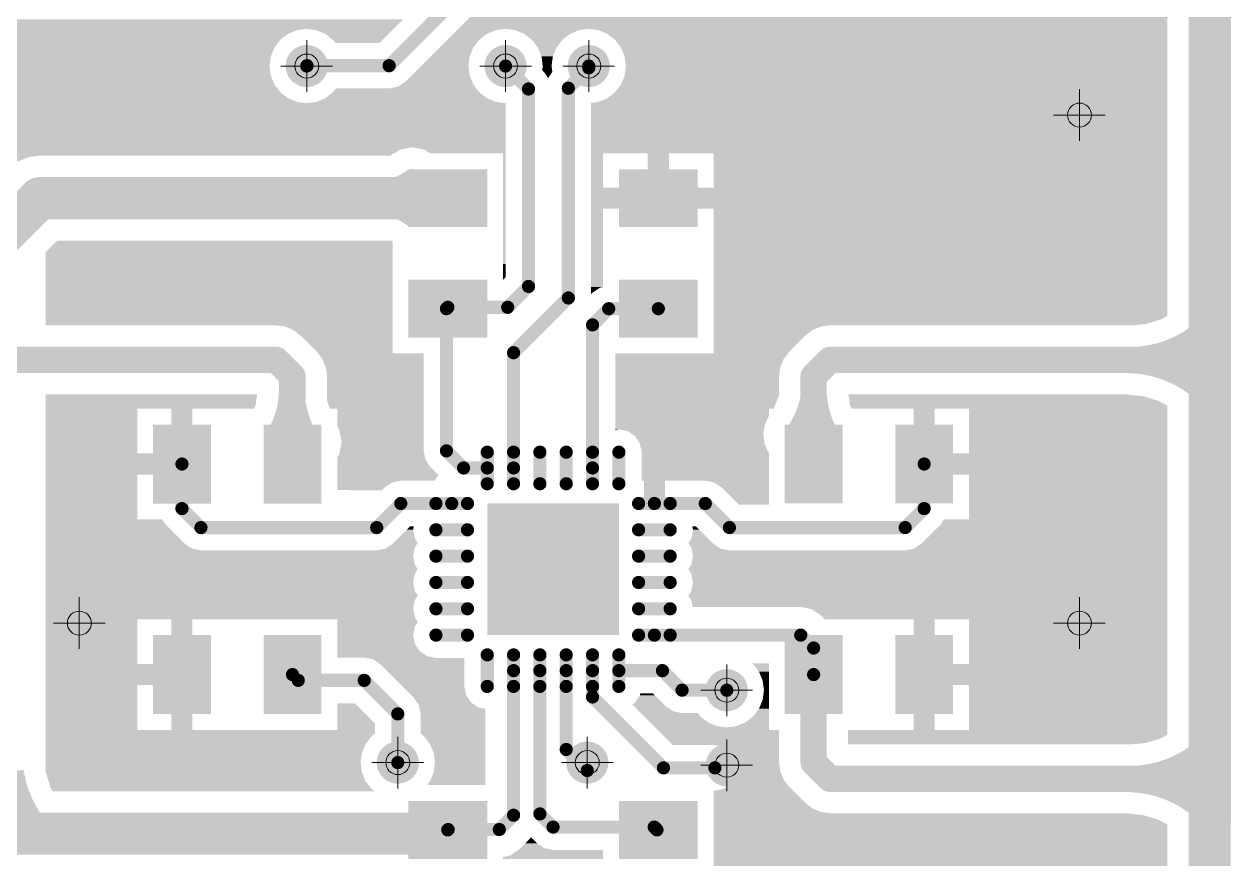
# Model space of a CAD drawing. Header units: inches. Extents: x -14 to 5184, y -66 to 1689.
# Drawn here: x 2067.41 to 2113.18, y 658.24 to 689.9 of the extents above; entities that cross this region are included whole.
import ezdxf

# ---------------------------------------------------------------- set-up
doc = ezdxf.new("R2010")
doc.units = ezdxf.units.IN
doc.header["$MEASUREMENT"] = 0
doc.layers.add('DRILL', color=7, linetype='Continuous', true_color=0xffffff)
doc.layers.add('Drill Gost', color=7, linetype='Continuous')
doc.layers.add('Poligon', color=7, linetype='Continuous')

# ---------------------------------------------------------------- blocks, each defined once
blk = doc.blocks.new('ROUND_4')
at = {"const_width": 0.015748}
blk.add_lwpolyline([(-0.007874, 0, 1), (0.007874, 0, 1)], format="xyb", close=True, dxfattribs=at)
blk = doc.blocks.new('RECTANGLE_11')
blk.add_solid([(0.02953, 0.02165), (0.02953, -0.02165), (-0.02953, 0.02165), (-0.02953, -0.02165)])
blk = doc.blocks.new('OBLONG_17')
at = {"const_width": 0.00984}
blk.add_lwpolyline([(0.01181, 0), (-0.01181, 0)], dxfattribs=at)
at = {"const_width": 0.00492}
for points in [[(-0.01427, 0, 1), (-0.00935, 0, 1)], [(0.00935, 0, 1), (0.01427, 0, 1)]]:
    blk.add_lwpolyline(points, format="xyb", close=True, dxfattribs=at)
blk = doc.blocks.new('OBLONG_18')
at = {"const_width": 0.00984}
blk.add_lwpolyline([(0, 0.01181), (0, -0.01181)], dxfattribs=at)
at = {"const_width": 0.00492}
for points in [[(-0.00246, 0.01181, 1), (0.00246, 0.01181, 1)], [(-0.00246, -0.01181, 1), (0.00246, -0.01181, 1)]]:
    blk.add_lwpolyline(points, format="xyb", close=True, dxfattribs=at)
blk = doc.blocks.new('SQUARE_19')
blk.add_solid([(0.04921, 0.04921), (0.04921, -0.04921), (-0.04921, 0.04921), (-0.04921, -0.04921)])
blk = doc.blocks.new('RECTANGLE_10')
blk.add_solid([(0.02165, 0.02953), (0.02165, -0.02953), (-0.02165, 0.02953), (-0.02165, -0.02953)])
blk = doc.blocks.new('ROUND_3')
at = {"const_width": 0.007874}
blk.add_lwpolyline([(-0.003937, 0, 1), (0.003937, 0, 1)], format="xyb", close=True, dxfattribs=at)
blk = doc.blocks.new('ROUND_2')
at = {"const_width": 0.00984}
blk.add_lwpolyline([(-0.00492, 0, 1), (0.00492, 0, 1)], format="xyb", close=True, dxfattribs=at)
blk = doc.blocks.new('ROUND_5')
at = {"const_width": 0.00492}
blk.add_lwpolyline([(-0.00246, 0, 1), (0.00246, 0, 1)], format="xyb", close=True, dxfattribs=at)
blk = doc.blocks.new('ROUND_32')
at = {"const_width": 0.007874}
blk.add_lwpolyline([(-0.003937, 0, 1), (0.003937, 0, 1)], format="xyb", close=True, dxfattribs=at)

msp = doc.modelspace()

# ---------------------------------------------------------------- linework, layer by layer
for points, const_width in [([(2112.381, 677.1685), (2112.381, 698.5317)], 1.5972), ([(2081.2528, 688.3248), (2083.7324, 690.8044)], 0.4991), ([(2078.1275, 688.3113), (2078.1411, 688.3248)], 0.4991), ([(2078.1411, 688.3248), (2081.2528, 688.3248)], 0.4991), ([(2085.67, 688.3113), (2086.5403, 687.441)], 0.4991), ([(2088.0503, 687.4698), (2088.824, 688.2436)], 0.4991), ([(2088.824, 688.2436), (2088.824, 688.3113)], 0.4991), ([(2086.5403, 679.9517), (2086.5403, 687.441)], 0.4991), ([(2088.0503, 679.5165), (2088.0503, 687.4698)], 0.4991), ([(2066.6092, 681.9126), (2067.9979, 683.3014)], 1.5972), ([(2067.9979, 683.3014), (2083.4272, 683.3014)], 1.5972), ([(2085.7505, 679.1619), (2086.5403, 679.9517)], 0.4991), ([(2085.9735, 677.4396), (2088.0503, 679.5165)], 0.4991), ([(2083.4272, 679.1086), (2083.4805, 679.1619)], 0.4991), ([(2083.4272, 673.7185), (2083.4272, 679.1086)], 0.4991), ([(2083.4805, 679.1619), (2085.7505, 679.1619)], 0.4991), ([(2088.9683, 678.495), (2089.5819, 679.1086)], 0.4991), ([(2089.5819, 679.1086), (2091.4639, 679.1086)], 0.4991), ([(2088.9683, 673.069), (2088.9683, 678.495)], 0.4991), ([(2112.381, 661.2831), (2112.381, 677.1685)], 1.5972), ([(2066.6092, 677.1682), (2076.969, 677.1682)], 0.9983), ([(2076.969, 677.1682), (2077.5879, 676.5493)], 0.9983), ([(2085.9735, 673.069), (2085.9735, 677.4396)], 0.4991), ([(2097.3539, 676.5496), (2097.9728, 677.1685)], 0.9983), ([(2097.9728, 677.1685), (2109.6723, 677.1685)], 0.9983), ([(2109.4721, 677.1575), (2109.6723, 677.1685)], 0.9983), ([(2109.6723, 677.1685), (2112.381, 677.1685)], 0.9983), ([(2077.5879, 673.2186), (2077.5879, 676.5493)], 0.9983), ([(2097.3539, 673.2189), (2097.3539, 676.5496)], 0.9983), ([(2083.4272, 673.7185), (2084.0767, 673.069)], 0.4991), ([(2073.3952, 671.5279), (2073.3952, 673.2186)], 0.4991), ([(2084.0767, 673.069), (2084.9752, 673.069)], 0.4991), ([(2101.5466, 671.5282), (2101.5466, 673.2189)], 0.4991), ([(2080.7824, 670.8074), (2081.696, 671.721)], 0.4991), ([(2081.696, 671.721), (2083.6275, 671.721)], 0.4991), ([(2091.3143, 671.7213), (2093.2458, 671.7213)], 0.4991), ([(2093.2458, 671.7213), (2094.1594, 670.8077)], 0.4991), ([(2073.3952, 671.5279), (2074.1156, 670.8074)], 0.4991), ([(2100.8262, 670.8077), (2101.5466, 671.5282)], 0.4991), ([(2074.1156, 670.8074), (2080.7824, 670.8074)], 0.4991), ([(2094.1594, 670.8077), (2100.8262, 670.8077)], 0.4991), ([(2091.3143, 666.7299), (2096.8645, 666.7299)], 0.4991), ([(2096.8645, 666.7299), (2097.3539, 666.2406)], 0.4991), ([(2097.3539, 665.2327), (2097.3539, 666.2406)], 0.4991), ([(2085.9735, 659.8995), (2085.9735, 665.3823)], 0.4991), ([(2086.9718, 659.9483), (2086.9718, 665.3823)], 0.4991), ([(2087.97, 662.3939), (2087.97, 665.3823)], 0.4991), ([(2088.9683, 664.3845), (2088.9683, 665.3823)], 0.4991), ([(2089.9666, 665.3823), (2091.6203, 665.3823)], 0.4991), ([(2091.6203, 665.3823), (2092.3625, 664.6401)], 0.4991), ([(2097.3539, 661.902), (2097.3539, 665.2327)], 0.9983), ([(2077.5879, 665.2324), (2077.8063, 665.014)], 0.4991), ([(2077.8063, 665.014), (2080.3087, 665.014)], 0.4991), ([(2080.3087, 665.014), (2081.581, 663.7416)], 0.4991), ([(2088.9683, 664.3845), (2091.6576, 661.6951)], 0.4991), ([(2092.3625, 664.6401), (2094.0595, 664.6401)], 0.4991), ([(2081.581, 661.8948), (2081.581, 663.7416)], 0.4991), ([(2087.97, 662.3939), (2088.7687, 661.5953)], 0.4991), ([(2097.3539, 661.902), (2097.9728, 661.2831)], 0.9983), ([(2091.6576, 661.6951), (2093.6103, 661.6951)], 0.4991), ([(2112.3759, 654.1255), (2112.381, 661.2831)], 1.5972), ([(2097.9728, 661.2831), (2109.6723, 661.2831)], 0.9983), ([(2109.4721, 661.2721), (2109.6723, 661.2831)], 0.9983), ([(2109.6723, 661.2831), (2112.381, 661.2831)], 0.9983), ([(2085.4313, 659.3574), (2085.9735, 659.8995)], 0.4991), ([(2086.9718, 659.9483), (2087.4709, 659.4492)], 0.4991), ([(2066.6092, 659.1995), (2083.4776, 659.1995)], 1.5972), ([(2083.4776, 659.3427), (2083.4923, 659.3574)], 0.4991), ([(2083.4923, 659.3574), (2085.4313, 659.3574)], 0.4991), ([(2087.4709, 659.4492), (2091.3066, 659.4492)], 0.4991), ([(2091.3066, 659.4492), (2091.4131, 659.3427)], 0.4991)]:
    msp.add_lwpolyline(points, dxfattribs=dict(const_width=const_width))
for points, const_width in [([(2079.6546, 683.4205, 0.1935995), (2082.1325, 684.0098)], 0.7986), ([(2082.1288, 682.6258, 0.1891554), (2079.6546, 683.2191)], 0.7986), ([(2109.6723, 677.1685, 0.1402358), (2111.9537, 678.0174)], 0.9983), ([(2111.8597, 676.2975, 0.151806), (2109.3781, 677.1575)], 0.9983), ([(2077.6441, 676.5522, 0.1554396), (2078.2322, 674.0583)], 0.7986), ([(2076.8882, 674.1206, 0.183887), (2077.4415, 676.5362)], 0.7986), ([(2096.7591, 674.3315, 0.1072555), (2097.3488, 675.686)], 0.9983), ([(2097.3685, 675.7028, 0.1222848), (2097.9064, 674.1487)], 0.9983), ([(2109.6723, 661.2831, 0.1402358), (2111.9537, 662.1321)], 0.9983), ([(2066.9947, 661.5648, 0.1229046), (2067.8101, 659.5829)], 0.7986), ([(2111.8597, 660.4121, 0.151806), (2109.3781, 661.2721)], 0.9983)]:
    msp.add_lwpolyline(points, format="xyb", dxfattribs=dict(const_width=const_width))
at = {"layer": 'Drill Gost', "lineweight": 9, "transparency": 33554457}
for p, q in [((2078.1281, 688.3118), (2078.1281, 689.2911)), ((2085.6708, 688.3118), (2085.6708, 689.2911)), ((2088.8248, 688.3118), (2088.8248, 689.2911)), ((2078.1281, 688.3118), (2077.1489, 688.3118)), ((2078.1281, 688.3118), (2078.1281, 687.3326)), ((2078.1281, 688.3118), (2079.1074, 688.3118)), ((2085.6708, 688.3118), (2084.6916, 688.3118)), ((2085.6708, 688.3118), (2085.6708, 687.3326)), ((2085.6708, 688.3118), (2086.6501, 688.3118)), ((2088.8248, 688.3118), (2087.8456, 688.3118)), ((2088.8248, 688.3118), (2088.8248, 687.3326)), ((2088.8248, 688.3118), (2089.8041, 688.3118)), ((2107.4376, 686.4531), (2107.4376, 687.4323)), ((2107.4376, 686.4531), (2106.4583, 686.4531)), ((2107.4376, 686.4531), (2107.4376, 685.4738)), ((2107.4376, 686.4531), (2108.4168, 686.4531)), ((2069.5025, 667.186), (2069.5025, 668.1653)), ((2107.4376, 667.186), (2107.4376, 668.1653)), ((2069.5025, 667.186), (2068.5232, 667.186)), ((2069.5025, 667.186), (2069.5025, 666.2068)), ((2069.5025, 667.186), (2070.4817, 667.186)), ((2107.4376, 667.186), (2106.4583, 667.186)), ((2107.4376, 667.186), (2107.4376, 666.2068)), ((2107.4376, 667.186), (2108.4168, 667.186)), ((2094.0604, 664.6403), (2094.0604, 665.6196)), ((2094.0604, 664.6403), (2093.0812, 664.6403)), ((2094.0604, 664.6403), (2094.0604, 663.6611)), ((2094.0604, 664.6403), (2095.0397, 664.6403)), ((2081.5817, 661.8951), (2081.5817, 662.8744)), ((2088.7695, 661.8951), (2088.7695, 662.8744)), ((2094.0604, 661.7952), (2094.0604, 662.7744)), ((2081.5817, 661.8951), (2080.6025, 661.8951)), ((2081.5817, 661.8951), (2081.5817, 660.9159)), ((2081.5817, 661.8951), (2082.561, 661.8951)), ((2088.7695, 661.8951), (2087.7903, 661.8951)), ((2088.7695, 661.8951), (2088.7695, 660.9159)), ((2088.7695, 661.8951), (2089.7488, 661.8951)), ((2094.0604, 661.7952), (2093.0812, 661.7952)), ((2094.0604, 661.7952), (2094.0604, 660.816)), ((2094.0604, 661.7952), (2095.0397, 661.7952))]:
    msp.add_line(p, q, dxfattribs=at)
for centre in [(2078.1281, 688.3118), (2085.6708, 688.3118), (2088.8248, 688.3118), (2107.4376, 686.4531), (2069.5025, 667.186), (2107.4376, 667.186), (2094.0604, 664.6403), (2081.5817, 661.8951), (2088.7695, 661.8951), (2094.0604, 661.7952)]:
    msp.add_circle(centre, 0.4542, dxfattribs=at)
at = {"layer": 'Poligon', "color": 252}
for points in [[(2064.2993, 689.7209), (2064.658, 690.0796), (2081.4254, 689.7209), (2081.784, 690.0796)], [(2083.8724, 689.7209), (2084.3441, 690.1927), (2110.77, 689.7209), (2110.77, 690.1927)], [(2064.1777, 689.5993), (2064.2513, 689.6729), (2077.585, 689.5993), (2077.7627, 689.6729)], [(2064.1777, 689.5321), (2064.1777, 689.5993), (2077.4227, 689.5321), (2077.585, 689.5993)], [(2064.1777, 689.3081), (2064.1777, 689.5321), (2077.1308, 689.3081), (2077.4227, 689.5321)], [(2064.1777, 689.0161), (2064.1777, 689.3081), (2076.9067, 689.0161), (2077.1308, 689.3081)], [(2064.2513, 689.6729), (2064.2993, 689.7209), (2077.7627, 689.6729), (2078.1275, 689.7209)], [(2078.4924, 689.6729), (2078.1275, 689.7209), (2081.3773, 689.6729), (2081.4254, 689.7209)], [(2078.8324, 689.5321), (2078.4924, 689.6729), (2081.2365, 689.5321), (2081.3773, 689.6729)], [(2079.1243, 689.3081), (2078.8324, 689.5321), (2081.0125, 689.3081), (2081.2365, 689.5321)], [(2079.2149, 689.19), (2079.1243, 689.3081), (2080.8944, 689.19), (2081.0125, 689.3081)], [(2083.1676, 689.0161), (2083.4595, 689.3081), (2084.4492, 689.0161), (2084.6732, 689.3081)], [(2083.4595, 689.3081), (2083.6835, 689.5321), (2084.6732, 689.3081), (2084.9652, 689.5321)], [(2083.6835, 689.5321), (2083.8244, 689.6729), (2084.9652, 689.5321), (2085.3052, 689.6729)], [(2083.8244, 689.6729), (2083.8724, 689.7209), (2085.3052, 689.6729), (2085.67, 689.7209)], [(2086.0349, 689.6729), (2085.67, 689.7209), (2088.4592, 689.6729), (2088.824, 689.7209)], [(2086.3748, 689.5321), (2086.0349, 689.6729), (2088.1192, 689.5321), (2088.4592, 689.6729)], [(2086.6668, 689.3081), (2086.3748, 689.5321), (2087.8273, 689.3081), (2088.1192, 689.5321)], [(2086.8908, 689.0161), (2086.6668, 689.3081), (2087.6032, 689.0161), (2087.8273, 689.3081)], [(2089.1889, 689.6729), (2088.824, 689.7209), (2110.77, 689.6729), (2110.77, 689.7209)], [(2089.5289, 689.5321), (2089.1889, 689.6729), (2110.77, 689.5321), (2110.77, 689.6729)], [(2089.8208, 689.3081), (2089.5289, 689.5321), (2110.77, 689.3081), (2110.77, 689.5321)], [(2090.0448, 689.0161), (2089.8208, 689.3081), (2110.77, 689.0161), (2110.77, 689.3081)], [(2064.1777, 688.6761), (2064.1777, 689.0161), (2076.7659, 688.6761), (2076.9067, 689.0161)], [(2082.8276, 688.6761), (2083.1676, 689.0161), (2084.3084, 688.6761), (2084.4492, 689.0161)], [(2087.0316, 688.6761), (2086.8908, 689.0161), (2087.4624, 688.6761), (2087.6032, 689.0161)], [(2090.1856, 688.6761), (2090.0448, 689.0161), (2110.77, 688.6761), (2110.77, 689.0161)], [(2064.1777, 688.3113), (2064.1777, 688.6761), (2076.7179, 688.3113), (2076.7659, 688.6761)], [(2082.4628, 688.3113), (2082.8276, 688.6761), (2084.2604, 688.3113), (2084.3084, 688.6761)], [(2087.0797, 688.3113), (2087.0316, 688.6761), (2087.4144, 688.3113), (2087.4624, 688.6761)], [(2090.2337, 688.3113), (2090.1856, 688.6761), (2110.77, 688.3113), (2110.77, 688.6761)], [(2064.1777, 687.9464), (2064.1777, 688.3113), (2076.7659, 687.9464), (2076.7179, 688.3113)], [(2064.1777, 687.6065), (2064.1777, 687.9464), (2076.9067, 687.6065), (2076.7659, 687.9464)], [(2081.8645, 687.7131), (2082.0979, 687.9464), (2084.4051, 687.7131), (2084.3084, 687.9464)], [(2082.0979, 687.9464), (2082.4628, 688.3113), (2084.3084, 687.9464), (2084.2604, 688.3113)], [(2087.058, 688.1468), (2087.0797, 688.3113), (2087.436, 688.1468), (2087.4144, 688.3113)], [(2087.1179, 688.087), (2087.058, 688.1468), (2087.4439, 688.087), (2087.436, 688.1468)], [(2087.1232, 688.0816), (2087.1179, 688.087), (2087.4386, 688.0816), (2087.4439, 688.087)], [(2087.152, 688.0528), (2087.1232, 688.0816), (2087.4193, 688.0528), (2087.4386, 688.0816)], [(2087.2857, 687.8528), (2087.152, 688.0528), (2087.2857, 687.8528), (2087.4193, 688.0528)], [(2090.0448, 687.6065), (2090.1856, 687.9464), (2110.77, 687.6065), (2110.77, 687.9464)], [(2090.1856, 687.9464), (2090.2337, 688.3113), (2110.77, 687.9464), (2110.77, 688.3113)], [(2064.1777, 687.3145), (2064.1777, 687.6065), (2077.1308, 687.3145), (2076.9067, 687.6065)], [(2081.2528, 687.4597), (2081.5839, 687.5255), (2084.5619, 687.4597), (2084.5113, 687.5255)], [(2081.5839, 687.5255), (2081.705, 687.6065), (2084.5113, 687.5255), (2084.4492, 687.6065)], [(2081.705, 687.6065), (2081.8645, 687.7131), (2084.4492, 687.6065), (2084.4051, 687.7131)], [(2089.8208, 687.3145), (2090.0448, 687.6065), (2110.77, 687.3145), (2110.77, 687.6065)], [(2064.1777, 687.0905), (2064.1777, 687.3145), (2077.4227, 687.0905), (2077.1308, 687.3145)], [(2064.1777, 686.9497), (2064.1777, 687.0905), (2077.7627, 686.9497), (2077.4227, 687.0905)], [(2078.4924, 686.9497), (2078.8324, 687.0905), (2085.3052, 686.9497), (2084.9652, 687.0905)], [(2078.8324, 687.0905), (2079.1243, 687.3145), (2084.9652, 687.0905), (2084.6732, 687.3145)], [(2079.1243, 687.3145), (2079.2357, 687.4597), (2084.6732, 687.3145), (2084.5619, 687.4597)], [(2089.1889, 686.9497), (2089.5289, 687.0905), (2110.77, 686.9497), (2110.77, 687.0905)], [(2089.5289, 687.0905), (2089.8208, 687.3145), (2110.77, 687.0905), (2110.77, 687.3145)], [(2064.1777, 686.9016), (2064.1777, 686.9497), (2078.1275, 686.9016), (2077.7627, 686.9497)], [(2064.1777, 685.2312), (2064.1777, 686.9016), (2085.6751, 685.2312), (2085.6751, 686.9016)], [(2078.1275, 686.9016), (2078.4924, 686.9497), (2085.67, 686.9016), (2085.3052, 686.9497)], [(2085.67, 686.9016), (2085.6751, 686.9023), (2085.6751, 686.9016), (2085.6751, 686.9023)], [(2088.9155, 686.9137), (2089.1889, 686.9497), (2110.77, 686.9137), (2110.77, 686.9497)], [(2088.9155, 684.9985), (2088.9155, 686.9137), (2110.77, 684.9985), (2110.77, 686.9137)], [(2064.1777, 685.1382), (2064.1777, 685.2312), (2081.6651, 685.1382), (2082.1325, 685.2312)], [(2082.5999, 685.1382), (2082.1325, 685.2312), (2085.6751, 685.1382), (2085.6751, 685.2312)], [(2064.1777, 685.0069), (2064.1777, 685.1382), (2081.4686, 685.0069), (2081.6651, 685.1382)], [(2064.1777, 684.9985), (2064.1777, 685.0069), (2081.4156, 684.9985), (2081.4267, 685.0069)], [(2064.1777, 684.9722), (2064.1777, 684.9985), (2081.3814, 684.9722), (2081.3814, 684.9985)], [(2064.1777, 684.9124), (2064.1777, 684.9722), (2081.3035, 684.9124), (2081.3814, 684.9722)], [(2064.1777, 684.8575), (2064.1777, 684.9124), (2067.581, 684.8575), (2067.9979, 684.9124)], [(2064.1777, 684.6966), (2064.1777, 684.8575), (2067.1924, 684.6966), (2067.581, 684.8575)], [(2081.4327, 684.9985), (2081.4267, 685.0069), (2081.4559, 684.9985), (2081.4686, 685.0069)], [(2082.8091, 684.9985), (2082.5999, 685.1382), (2085.6751, 684.9985), (2085.6751, 685.1382)], [(2085.5742, 681.6043), (2085.5742, 684.9985), (2085.6751, 681.6043), (2085.6751, 684.9985)], [(2088.9155, 683.7007), (2088.9155, 684.9985), (2089.3675, 683.7007), (2089.3675, 684.9985)], [(2091.0645, 683.7007), (2091.0645, 684.9985), (2091.8632, 683.7007), (2091.8632, 684.9985)], [(2093.5602, 683.7007), (2093.5602, 684.9985), (2110.77, 683.7007), (2110.77, 684.9985)], [(2088.9155, 682.9021), (2088.9155, 683.7007), (2110.77, 682.9021), (2110.77, 683.7007)], [(2088.9155, 681.6043), (2088.9155, 682.9021), (2089.3675, 681.6043), (2089.3675, 682.9021)], [(2093.5602, 682.2033), (2093.5602, 682.9021), (2110.77, 682.2033), (2110.77, 682.9021)], [(2093.5604, 680.2067), (2093.5604, 682.2033), (2110.77, 680.2067), (2110.77, 682.2033)], [(2068.2202, 681.2453), (2068.6369, 681.662), (2081.3812, 681.2453), (2081.3812, 681.662)], [(2068.6369, 681.662), (2068.6652, 681.6904), (2081.3812, 681.662), (2081.3443, 681.6904)], [(2085.574, 680.8057), (2085.574, 681.6043), (2085.6751, 680.8057), (2085.6751, 681.6043)], [(2088.9155, 680.8057), (2088.9155, 681.6043), (2089.3676, 680.8057), (2089.3676, 681.6043)], [(2068.2202, 680.2067), (2068.2202, 681.2453), (2081.3812, 680.2067), (2081.3812, 681.2453)], [(2085.5742, 680.3101), (2085.5742, 680.8057), (2085.6751, 680.3101), (2085.6751, 680.8057)], [(2088.9155, 679.9311), (2088.9155, 680.8057), (2089.3675, 679.9311), (2089.3675, 680.8057)], [(2068.2202, 678.4771), (2068.2202, 680.2067), (2081.3814, 678.4771), (2081.3814, 680.2067)], [(2085.5742, 680.2091), (2085.5742, 680.3101), (2085.5742, 680.2091), (2085.6751, 680.3101)], [(2093.5602, 678.833), (2093.5602, 680.2067), (2110.77, 678.833), (2110.77, 680.2067)], [(2088.9155, 679.9079), (2088.9155, 679.9311), (2089.2508, 679.9079), (2089.3675, 679.9311)], [(2088.9155, 679.7204), (2088.9155, 679.9079), (2088.9702, 679.7204), (2089.2508, 679.9079)], [(2088.9155, 679.6657), (2088.9155, 679.7204), (2088.9155, 679.6657), (2088.9702, 679.7204)], [(2093.5602, 678.7005), (2093.5602, 678.833), (2110.5221, 678.7005), (2110.77, 678.833)], [(2077.3078, 678.4325), (2076.969, 678.4771), (2081.3814, 678.4325), (2081.3814, 678.4771)], [(2077.6235, 678.3018), (2077.3078, 678.4325), (2081.3814, 678.3018), (2081.3814, 678.4325)], [(2093.5602, 678.5232), (2093.5602, 678.7005), (2109.9374, 678.5232), (2110.5221, 678.7005)], [(2093.5602, 678.4774), (2093.5602, 678.5232), (2109.4731, 678.4774), (2109.9374, 678.5232)], [(2093.5602, 678.4328), (2093.5602, 678.4774), (2097.634, 678.4328), (2097.9728, 678.4774)], [(2093.5602, 678.3021), (2093.5602, 678.4328), (2097.3183, 678.3021), (2097.634, 678.4328)], [(2077.8946, 678.0937), (2077.6235, 678.3018), (2081.3814, 678.0937), (2081.3814, 678.3018)], [(2078.5135, 677.4748), (2077.8946, 678.0937), (2081.3814, 677.4748), (2081.3814, 678.0937)], [(2093.5602, 678.0941), (2093.5602, 678.3021), (2097.0472, 678.0941), (2097.3183, 678.3021)], [(2093.5602, 677.4752), (2093.5602, 678.0941), (2096.4283, 677.4752), (2097.0472, 678.0941)], [(2078.5621, 677.4115), (2078.5135, 677.4748), (2081.3814, 677.4115), (2081.3814, 677.4748)], [(2078.7215, 677.2037), (2078.5621, 677.4115), (2082.5621, 677.2037), (2082.5621, 677.4115)], [(2089.8335, 677.2041), (2089.8335, 677.4115), (2096.2203, 677.2041), (2096.3795, 677.4115)], [(2093.5602, 677.4115), (2093.5602, 677.4752), (2096.3795, 677.4115), (2096.4283, 677.4752)], [(2078.8523, 676.888), (2078.7215, 677.2037), (2082.5621, 676.888), (2082.5621, 677.2037)], [(2089.8335, 676.8884), (2089.8335, 677.2041), (2096.0895, 676.8884), (2096.2203, 677.2041)], [(2078.8969, 676.5493), (2078.8523, 676.888), (2082.5621, 676.5493), (2082.5621, 676.888)], [(2078.8969, 675.6546), (2078.8969, 676.5493), (2082.5621, 675.6546), (2082.5621, 676.5493)], [(2089.8335, 676.5496), (2089.8335, 676.8884), (2096.0449, 676.5496), (2096.0895, 676.8884)], [(2089.8335, 675.861), (2089.8335, 676.5496), (2096.0449, 675.861), (2096.0449, 676.5496)], [(2068.2202, 675.4652), (2068.2202, 675.8592), (2076.1934, 675.4652), (2076.2453, 675.8592)], [(2078.8983, 675.6406), (2078.8969, 675.6546), (2082.5621, 675.6406), (2082.5621, 675.6546)], [(2078.9971, 675.315), (2078.8983, 675.6406), (2082.5621, 675.315), (2082.5621, 675.6406)], [(2089.8335, 675.8036), (2089.8335, 675.861), (2096.0374, 675.8036), (2096.0449, 675.861)], [(2089.8335, 675.3153), (2089.8335, 675.8036), (2095.8351, 675.3153), (2096.0374, 675.8036)], [(2098.6628, 675.8541), (2098.6628, 675.8595), (2109.3361, 675.8541), (2109.2945, 675.8595)], [(2098.6628, 675.8418), (2098.6628, 675.8541), (2109.3357, 675.8418), (2109.3361, 675.8541)], [(2098.6628, 675.8214), (2098.6628, 675.8418), (2109.5429, 675.8214), (2109.3357, 675.8418)], [(2098.6628, 675.8194), (2098.6628, 675.8214), (2098.6628, 675.8194), (2098.6845, 675.8214)], [(2098.6884, 675.7918), (2098.6845, 675.8214), (2109.8434, 675.7918), (2109.5429, 675.8214)], [(2098.7118, 675.6144), (2098.6884, 675.7918), (2110.4281, 675.6144), (2109.8434, 675.7918)], [(2098.7316, 675.4637), (2098.7118, 675.6144), (2110.7101, 675.4637), (2110.4281, 675.6144)], [(2068.2202, 675.3151), (2068.2202, 675.4652), (2076.1312, 675.3151), (2076.1934, 675.4652)], [(2068.2202, 675.315), (2068.2202, 675.3151), (2074.4933, 675.315), (2074.4933, 675.3151)], [(2068.2202, 673.6179), (2068.2202, 675.315), (2071.6981, 673.6179), (2071.6981, 675.315)], [(2072.9959, 673.6179), (2072.9959, 675.315), (2073.7945, 673.6179), (2073.7945, 675.315)], [(2079.285, 674.6388), (2079.285, 675.315), (2082.5621, 674.6388), (2082.5621, 675.315)], [(2089.8335, 675.0268), (2089.8335, 675.3153), (2095.6568, 675.0268), (2095.6568, 675.3153)], [(2098.7449, 675.4317), (2098.7316, 675.4637), (2110.77, 675.4317), (2110.7101, 675.4637)], [(2098.7931, 675.3153), (2098.7449, 675.4317), (2110.77, 675.3153), (2110.77, 675.4317)], [(2099.0509, 675.3151), (2099.0509, 675.3153), (2099.8496, 675.3151), (2099.8496, 675.3153)], [(2101.1473, 673.6182), (2101.1473, 675.3153), (2101.9459, 673.6182), (2101.9459, 675.3153)], [(2103.2437, 673.6182), (2103.2437, 675.3153), (2110.77, 673.6182), (2110.77, 675.3153)], [(2089.8335, 674.986), (2089.8335, 675.0268), (2095.6255, 674.986), (2095.6568, 675.0268)], [(2089.8335, 674.6703), (2089.8335, 674.986), (2095.4947, 674.6703), (2095.6255, 674.986)], [(2089.8335, 674.5331), (2089.8335, 674.6703), (2095.4767, 674.5331), (2095.4947, 674.6703)], [(2079.3606, 674.5257), (2079.285, 674.6388), (2082.5621, 674.5257), (2082.5621, 674.6388)], [(2079.4536, 674.0583), (2079.3606, 674.5257), (2082.5621, 674.0583), (2082.5621, 674.5257)], [(2089.8335, 674.5067), (2089.8335, 674.5331), (2089.8335, 674.5067), (2089.9666, 674.5331)], [(2090.2977, 674.4673), (2089.9666, 674.5331), (2095.468, 674.4673), (2095.4767, 674.5331)], [(2090.5008, 674.3315), (2090.2977, 674.4673), (2095.4501, 674.3315), (2095.468, 674.4673)], [(2090.5784, 674.2797), (2090.5008, 674.3315), (2095.457, 674.2797), (2095.4501, 674.3315)], [(2090.7659, 673.9991), (2090.5784, 674.2797), (2095.4939, 673.9991), (2095.457, 674.2797)], [(2079.386, 673.7185), (2079.4536, 674.0583), (2082.5621, 673.7185), (2082.5621, 674.0583)], [(2090.7672, 673.9927), (2090.7659, 673.9991), (2095.4947, 673.9927), (2095.4939, 673.9991)], [(2090.83, 673.6771), (2090.7672, 673.9927), (2095.6255, 673.6771), (2095.4947, 673.9927)], [(2068.2202, 673.2186), (2068.2202, 673.6179), (2073.7945, 673.2186), (2073.7945, 673.6179)], [(2079.285, 673.4777), (2079.3606, 673.5908), (2082.61, 673.4777), (2082.5875, 673.5908)], [(2079.285, 673.3875), (2079.285, 673.4777), (2082.6279, 673.3875), (2082.61, 673.4777)], [(2079.285, 673.1068), (2079.285, 673.3875), (2082.8155, 673.1068), (2082.6279, 673.3875)], [(2079.3606, 673.5908), (2079.386, 673.7185), (2082.5875, 673.5908), (2082.5621, 673.7185)], [(2090.8318, 673.668), (2090.83, 673.6771), (2095.6325, 673.668), (2095.6255, 673.6771)], [(2090.8318, 673.6363), (2090.8318, 673.668), (2095.6568, 673.6363), (2095.6325, 673.668)], [(2090.8318, 672.5865), (2090.8318, 673.6363), (2095.6568, 672.5865), (2095.6568, 673.6363)], [(2101.1473, 673.2189), (2101.1473, 673.6182), (2110.77, 673.2189), (2110.77, 673.6182)], [(2068.2202, 672.8193), (2068.2202, 673.2186), (2073.3952, 672.8193), (2073.3952, 673.2186)], [(2079.285, 672.8084), (2079.285, 673.1068), (2083.1139, 672.8084), (2082.8155, 673.1068)], [(2101.5466, 672.8196), (2101.5466, 673.2189), (2110.77, 672.8196), (2110.77, 673.2189)], [(2068.2202, 671.1222), (2068.2202, 672.8193), (2071.6981, 671.1222), (2071.6981, 672.8193)], [(2079.285, 672.7612), (2079.285, 672.8084), (2083.0954, 672.7612), (2083.1139, 672.8084)], [(2079.285, 672.5862), (2079.285, 672.7612), (2082.9775, 672.5862), (2083.0954, 672.7612)], [(2079.285, 672.5203), (2079.285, 672.5862), (2081.3649, 672.5203), (2081.696, 672.5862)], [(2079.285, 672.3328), (2079.285, 672.5203), (2081.0843, 672.3328), (2081.3649, 672.5203)], [(2090.915, 671.7213), (2090.915, 672.5865), (2091.7136, 671.7213), (2091.7136, 672.5865)], [(2093.5769, 672.5206), (2093.2458, 672.5865), (2095.6568, 672.5206), (2095.6568, 672.5865)], [(2093.8575, 672.3331), (2093.5769, 672.5206), (2095.6568, 672.3331), (2095.6568, 672.5206)], [(2103.2437, 671.1225), (2103.2437, 672.8196), (2110.77, 671.1225), (2110.77, 672.8196)], [(2079.285, 672.228), (2079.285, 672.3328), (2080.9795, 672.228), (2081.0843, 672.3328)], [(2080.975, 672.2235), (2079.285, 672.228), (2080.975, 672.2235), (2080.9795, 672.228)], [(2094.5177, 671.6729), (2093.8575, 672.3331), (2095.6568, 671.6729), (2095.6568, 672.3331)], [(2068.2202, 670.9161), (2068.2202, 671.1222), (2072.7834, 670.9161), (2072.6457, 671.1222)], [(2102.1584, 670.9164), (2102.2961, 671.1225), (2110.77, 670.9164), (2110.77, 671.1225)], [(2068.2202, 670.1957), (2068.2202, 670.9161), (2073.5039, 670.1957), (2072.7834, 670.9161)], [(2081.5905, 670.392), (2081.9216, 670.7231), (2082.2292, 670.392), (2082.1634, 670.7231)], [(2081.9216, 670.7231), (2082.0544, 670.8559), (2082.1634, 670.7231), (2082.1898, 670.8559)], [(2092.7125, 670.392), (2092.7784, 670.7231), (2093.3516, 670.392), (2093.0205, 670.7231)], [(2092.7784, 670.7231), (2092.7519, 670.8562), (2093.0205, 670.7231), (2092.8874, 670.8562)], [(2101.4379, 670.196), (2102.1584, 670.9164), (2110.77, 670.196), (2110.77, 670.9164)], [(2068.2202, 670.0081), (2068.2202, 670.1957), (2073.7845, 670.0081), (2073.5039, 670.1957)], [(2081.185, 670.0559), (2081.3942, 670.1957), (2082.2292, 670.0559), (2082.3227, 670.1957)], [(2081.3942, 670.1957), (2081.4224, 670.2239), (2082.3227, 670.1957), (2082.3415, 670.2239)], [(2081.4224, 670.2239), (2081.5905, 670.392), (2082.3415, 670.2239), (2082.2292, 670.392)], [(2092.6002, 670.2239), (2092.7125, 670.392), (2093.5197, 670.2239), (2093.3516, 670.392)], [(2092.6189, 670.196), (2092.6002, 670.2239), (2093.5476, 670.196), (2093.5197, 670.2239)], [(2092.7125, 670.0559), (2092.6189, 670.196), (2093.7573, 670.0559), (2093.5476, 670.196)], [(2101.1572, 670.0084), (2101.4379, 670.196), (2110.77, 670.0084), (2110.77, 670.196)], [(2068.2202, 669.9423), (2068.2202, 670.0081), (2074.1156, 669.9423), (2073.7845, 670.0081)], [(2068.2202, 669.7248), (2068.2202, 669.9423), (2082.1634, 669.7248), (2082.2066, 669.9423)], [(2068.2202, 669.3937), (2068.2202, 669.7248), (2082.2292, 669.3937), (2082.1634, 669.7248)], [(2080.7824, 669.9423), (2081.1135, 670.0081), (2082.2066, 669.9423), (2082.2197, 670.0081)], [(2081.1135, 670.0081), (2081.185, 670.0559), (2082.2197, 670.0081), (2082.2292, 670.0559)], [(2092.722, 670.0084), (2092.7125, 670.0559), (2093.8283, 670.0084), (2093.7573, 670.0559)], [(2092.7125, 669.3937), (2092.7784, 669.7248), (2110.77, 669.3937), (2110.77, 669.7248)], [(2092.7351, 669.9426), (2092.722, 670.0084), (2094.1594, 669.9426), (2093.8283, 670.0084)], [(2092.7784, 669.7248), (2092.7351, 669.9426), (2110.77, 669.7248), (2110.77, 669.9426)], [(2100.8262, 669.9426), (2101.1572, 670.0084), (2110.77, 669.9426), (2110.77, 670.0084)], [(2068.2202, 669.2256), (2068.2202, 669.3937), (2082.3415, 669.2256), (2082.2292, 669.3937)], [(2068.2202, 669.0576), (2068.2202, 669.2256), (2082.2292, 669.0576), (2082.3415, 669.2256)], [(2092.6003, 669.2256), (2092.7125, 669.3937), (2110.77, 669.2256), (2110.77, 669.3937)], [(2092.7125, 669.0576), (2092.6003, 669.2256), (2110.77, 669.0576), (2110.77, 669.2256)], [(2068.2202, 668.7265), (2068.2202, 669.0576), (2082.1634, 668.7265), (2082.2292, 669.0576)], [(2068.2202, 668.3954), (2068.2202, 668.7265), (2082.2292, 668.3954), (2082.1634, 668.7265)], [(2092.7784, 668.7265), (2092.7125, 669.0576), (2110.77, 668.7265), (2110.77, 669.0576)], [(2092.7125, 668.3954), (2092.7784, 668.7265), (2110.77, 668.3954), (2110.77, 668.7265)], [(2068.2202, 668.2274), (2068.2202, 668.3954), (2082.3415, 668.2274), (2082.2292, 668.3954)], [(2092.6002, 668.2274), (2092.7125, 668.3954), (2110.77, 668.2274), (2110.77, 668.3954)], [(2068.2202, 668.0593), (2068.2202, 668.2274), (2082.2292, 668.0593), (2082.3415, 668.2274)], [(2068.2202, 667.7282), (2068.2202, 668.0593), (2082.1634, 667.7282), (2082.2292, 668.0593)], [(2092.7125, 668.0593), (2092.6002, 668.2274), (2110.77, 668.0593), (2110.77, 668.2274)], [(2092.7644, 667.7987), (2092.7125, 668.0593), (2110.77, 667.7987), (2110.77, 668.0593)], [(2097.2735, 667.7173), (2096.8645, 667.7987), (2110.77, 667.7173), (2110.77, 667.7987)], [(2068.2202, 667.3971), (2068.2202, 667.7282), (2082.2292, 667.3971), (2082.1634, 667.7282)], [(2068.2202, 667.3289), (2068.2202, 667.3971), (2082.2748, 667.3289), (2082.2292, 667.3971)], [(2097.6202, 667.4856), (2097.2735, 667.7173), (2110.77, 667.4856), (2110.77, 667.7173)], [(2097.7768, 667.3291), (2097.6202, 667.4856), (2110.77, 667.3291), (2110.77, 667.4856)], [(2068.2202, 667.3287), (2068.2202, 667.3289), (2074.4933, 667.3287), (2074.4933, 667.3289)], [(2068.2202, 665.6317), (2068.2202, 667.3287), (2071.6981, 665.6317), (2071.6981, 667.3287)], [(2072.9958, 665.6317), (2072.9958, 667.3287), (2073.7945, 665.6317), (2073.7945, 667.3287)], [(2076.4898, 667.3287), (2076.4898, 667.3289), (2082.275, 667.3287), (2082.2748, 667.3289)], [(2079.285, 667.2291), (2079.285, 667.3287), (2082.3415, 667.2291), (2082.275, 667.3287)], [(2079.285, 667.061), (2079.285, 667.2291), (2082.2292, 667.061), (2082.3415, 667.2291)], [(2079.285, 666.7299), (2079.285, 667.061), (2082.1634, 666.7299), (2082.2292, 667.061)], [(2099.0509, 667.3289), (2099.0509, 667.3291), (2099.8496, 667.3289), (2099.8496, 667.3291)], [(2101.1473, 665.632), (2101.1473, 667.3291), (2101.9459, 665.632), (2101.9459, 667.3291)], [(2103.2437, 665.632), (2103.2437, 667.3291), (2110.77, 665.632), (2110.77, 667.3291)], [(2079.285, 666.3989), (2079.285, 666.7299), (2082.2292, 666.3989), (2082.1634, 666.7299)], [(2079.285, 666.1182), (2079.285, 666.3989), (2082.4168, 666.1182), (2082.2292, 666.3989)], [(2079.285, 665.9306), (2079.285, 666.1182), (2082.6975, 665.9306), (2082.4168, 666.1182)], [(2068.2202, 664.8331), (2068.2202, 665.6317), (2073.7945, 664.8331), (2073.7945, 665.6317)], [(2079.285, 665.8791), (2079.285, 665.9306), (2082.9564, 665.8791), (2082.6975, 665.9306)], [(2080.3809, 665.8648), (2080.3087, 665.8791), (2083.0285, 665.8648), (2082.9564, 665.8791)], [(2080.6398, 665.8133), (2080.3809, 665.8648), (2084.11, 665.8133), (2084.11, 665.8648)], [(2080.9204, 665.6257), (2080.6398, 665.8133), (2084.11, 665.6257), (2084.11, 665.8133)], [(2081.7629, 664.7833), (2080.9204, 665.6257), (2084.11, 664.7833), (2084.11, 665.6257)], [(2095.0563, 665.6368), (2095.0246, 665.6612), (2095.6568, 665.6368), (2095.6568, 665.6612)], [(2095.2803, 665.3449), (2095.0563, 665.6368), (2095.6568, 665.3449), (2095.6568, 665.6368)], [(2101.1473, 664.8334), (2101.1473, 665.632), (2110.77, 664.8334), (2110.77, 665.632)], [(2095.4212, 665.0049), (2095.2803, 665.3449), (2095.6568, 665.0049), (2095.6568, 665.3449)], [(2068.2202, 663.136), (2068.2202, 664.8331), (2071.6981, 663.136), (2071.6981, 664.8331)], [(2072.9958, 663.136), (2072.9958, 664.8331), (2073.7945, 663.136), (2073.7945, 664.8331)], [(2082.094, 664.4522), (2081.7629, 664.7833), (2084.1759, 664.4522), (2084.11, 664.7833)], [(2095.4692, 664.6401), (2095.4212, 665.0049), (2095.6568, 664.6401), (2095.6568, 665.0049)], [(2095.4212, 664.2752), (2095.4692, 664.6401), (2095.6568, 664.2752), (2095.6568, 664.6401)], [(2101.1473, 663.1363), (2101.1473, 664.8334), (2101.9459, 663.1363), (2101.9459, 664.8334)], [(2103.2437, 663.1363), (2103.2437, 664.8334), (2110.77, 663.1363), (2110.77, 664.8334)], [(2079.285, 663.3833), (2079.285, 664.1488), (2080.7159, 663.3833), (2079.9503, 664.1488)], [(2082.1928, 664.3534), (2082.094, 664.4522), (2084.2419, 664.3534), (2084.1759, 664.4522)], [(2082.3052, 664.1851), (2082.1928, 664.3534), (2084.3544, 664.1851), (2084.2419, 664.3534)], [(2082.3143, 664.1715), (2082.3052, 664.1851), (2084.3634, 664.1715), (2084.3544, 664.1851)], [(2082.3804, 664.0727), (2082.3143, 664.1715), (2084.5113, 664.0727), (2084.3634, 664.1715)], [(2090.4743, 664.102), (2090.5784, 664.1715), (2091.677, 664.102), (2091.6075, 664.1715)], [(2090.5784, 664.1715), (2090.7659, 664.4522), (2091.6075, 664.1715), (2091.3268, 664.4522)], [(2090.7659, 664.4522), (2090.7788, 664.5171), (2091.3268, 664.4522), (2091.2619, 664.5171)], [(2095.2803, 663.9353), (2095.4212, 664.2752), (2095.6568, 663.9353), (2095.6568, 664.2752)], [(2082.398, 663.984), (2082.3804, 664.0727), (2084.6441, 663.984), (2084.5113, 664.0727)], [(2082.4083, 663.9321), (2082.398, 663.984), (2084.9048, 663.9321), (2084.6441, 663.984)], [(2082.4462, 663.7416), (2082.4083, 663.9321), (2084.9048, 663.7416), (2084.9048, 663.9321)], [(2082.4462, 662.9926), (2082.4462, 663.7416), (2084.9048, 662.9926), (2084.9048, 663.7416)], [(2090.548, 664.0283), (2090.4743, 664.102), (2091.7507, 664.0283), (2091.677, 664.102)], [(2090.6604, 663.9159), (2090.548, 664.0283), (2091.919, 663.9159), (2091.7507, 664.0283)], [(2090.7355, 663.8408), (2090.6604, 663.9159), (2092.0314, 663.8408), (2091.919, 663.9159)], [(2090.8014, 663.7749), (2090.7355, 663.8408), (2092.3625, 663.7749), (2092.0314, 663.8408)], [(2090.933, 663.6433), (2090.8014, 663.7749), (2093.0628, 663.6433), (2092.9618, 663.7749)], [(2095.0563, 663.6433), (2095.2803, 663.9353), (2095.6568, 663.6433), (2095.6568, 663.9353)], [(2079.285, 663.136), (2079.285, 663.3833), (2080.7159, 663.136), (2080.7159, 663.3833)], [(2091.157, 663.4193), (2090.933, 663.6433), (2093.3547, 663.4193), (2093.0628, 663.6433)], [(2091.2979, 663.2785), (2091.157, 663.4193), (2093.6947, 663.2785), (2093.3547, 663.4193)], [(2091.3459, 663.2304), (2091.2979, 663.2785), (2094.0595, 663.2304), (2093.6947, 663.2785)], [(2091.44, 663.1363), (2091.3459, 663.2304), (2095.6568, 663.1363), (2095.6568, 663.2304)], [(2094.0595, 663.2304), (2094.4244, 663.2785), (2095.6568, 663.2304), (2095.6568, 663.2785)], [(2094.4244, 663.2785), (2094.7644, 663.4193), (2095.6568, 663.2785), (2095.6568, 663.4193)], [(2094.7644, 663.4193), (2095.0563, 663.6433), (2095.6568, 663.4193), (2095.6568, 663.6433)], [(2068.2202, 662.9926), (2068.2202, 663.136), (2080.7159, 662.9926), (2080.7159, 663.136)], [(2068.2202, 662.8916), (2068.2202, 662.9926), (2080.5843, 662.8916), (2080.7159, 662.9926)], [(2068.2202, 662.5996), (2068.2202, 662.8916), (2080.3603, 662.5996), (2080.5843, 662.8916)], [(2075.0922, 663.136), (2075.0922, 663.1361), (2075.8909, 663.136), (2075.8909, 663.1361)], [(2082.5778, 662.8916), (2082.4462, 662.9926), (2084.9048, 662.8916), (2084.9048, 662.9926)], [(2082.8018, 662.5996), (2082.5778, 662.8916), (2084.9048, 662.5996), (2084.9048, 662.8916)], [(2092.016, 662.5603), (2091.44, 663.1363), (2096.0449, 662.5603), (2096.0449, 663.1363)], [(2098.6628, 662.9477), (2098.6628, 663.1361), (2110.77, 662.9477), (2110.77, 663.1361)], [(2098.6628, 662.8152), (2098.6628, 662.9477), (2110.5221, 662.8152), (2110.77, 662.9477)], [(2098.6628, 662.6378), (2098.6628, 662.8152), (2109.9374, 662.6378), (2110.5221, 662.8152)], [(2100.4485, 663.1361), (2100.4485, 663.1363), (2110.77, 663.1361), (2110.77, 663.1363)], [(2068.2202, 662.2596), (2068.2202, 662.5996), (2080.2194, 662.2596), (2080.3603, 662.5996)], [(2082.9427, 662.2596), (2082.8018, 662.5996), (2084.9048, 662.2596), (2084.9048, 662.5996)], [(2093.9414, 662.4945), (2093.6103, 662.5603), (2096.0449, 662.4945), (2096.0449, 662.5603)], [(2094.2221, 662.3069), (2093.9414, 662.4945), (2096.0449, 662.3069), (2096.0449, 662.4945)], [(2094.4096, 662.0262), (2094.2221, 662.3069), (2096.0449, 662.0262), (2096.0449, 662.3069)], [(2098.6628, 662.5921), (2098.6628, 662.6378), (2109.4731, 662.5921), (2109.9374, 662.6378)], [(2068.2202, 661.8948), (2068.2202, 662.2596), (2080.1714, 661.8948), (2080.2194, 662.2596)], [(2068.2202, 661.5704), (2068.2202, 661.8948), (2080.2141, 661.5704), (2080.1714, 661.8948)], [(2082.9907, 661.8948), (2082.9427, 662.2596), (2084.9048, 661.8948), (2084.9048, 662.2596)], [(2082.9427, 661.53), (2082.9907, 661.8948), (2084.9048, 661.53), (2084.9048, 661.8948)], [(2094.4343, 661.902), (2094.4096, 662.0262), (2096.0449, 661.902), (2096.0449, 662.0262)], [(2094.4755, 661.6951), (2094.4343, 661.902), (2096.0721, 661.6951), (2096.0449, 661.902)], [(2068.2325, 661.53), (2068.2202, 661.5704), (2080.2194, 661.53), (2080.2141, 661.5704)], [(2068.3356, 661.19), (2068.2325, 661.53), (2080.3603, 661.19), (2080.2194, 661.53)], [(2082.8018, 661.19), (2082.9427, 661.53), (2084.9048, 661.19), (2084.9048, 661.53)], [(2094.4096, 661.3641), (2094.4492, 661.5632), (2096.172, 661.3641), (2096.0895, 661.5632)], [(2094.4492, 661.5632), (2094.4755, 661.6951), (2096.0895, 661.5632), (2096.0721, 661.6951)], [(2068.4005, 660.9762), (2068.3356, 661.19), (2080.5243, 660.9762), (2080.3603, 661.19)], [(2068.4423, 660.898), (2068.4005, 660.9762), (2080.5843, 660.898), (2080.5243, 660.9762)], [(2082.6866, 661.0397), (2082.8018, 661.19), (2084.9048, 661.0397), (2084.9048, 661.19)], [(2093.9414, 660.8958), (2094.062, 660.9764), (2096.5089, 660.8958), (2096.4283, 660.9764)], [(2094.062, 660.9764), (2094.2221, 661.0834), (2096.4283, 660.9764), (2096.3462, 661.0834)], [(2094.2221, 661.0834), (2094.3318, 661.2475), (2096.3462, 661.0834), (2096.2203, 661.2475)], [(2094.3318, 661.2475), (2094.4096, 661.3641), (2096.2203, 661.2475), (2096.172, 661.3641)], [(2068.489, 660.8105), (2068.4423, 660.898), (2080.6984, 660.8105), (2080.5843, 660.898)], [(2093.5601, 660.3575), (2093.5601, 660.83), (2097.0472, 660.3575), (2096.5747, 660.83)], [(2093.6103, 660.83), (2093.9414, 660.8958), (2096.5747, 660.83), (2096.5089, 660.8958)], [(2093.5601, 660.1495), (2093.5601, 660.3575), (2097.3183, 660.1495), (2097.0472, 660.3575)], [(2093.5601, 660.0188), (2093.5601, 660.1495), (2097.634, 660.0188), (2097.3183, 660.1495)], [(2093.5601, 659.9742), (2093.5601, 660.0188), (2097.9728, 659.9742), (2097.634, 660.0188)], [(2093.5601, 659.9687), (2093.5601, 659.9742), (2109.3361, 659.9687), (2109.2945, 659.9742)], [(2093.5601, 659.9564), (2093.5601, 659.9687), (2109.3357, 659.9564), (2109.3361, 659.9687)], [(2093.5601, 659.9064), (2093.5601, 659.9564), (2109.8434, 659.9064), (2109.3357, 659.9564)], [(2093.5601, 659.729), (2093.5601, 659.9064), (2110.4281, 659.729), (2109.8434, 659.9064)], [(2093.5601, 659.547), (2093.5601, 659.729), (2110.7687, 659.547), (2110.4281, 659.729)], [(2093.5601, 657.6456), (2093.5601, 659.547), (2110.7674, 657.6456), (2110.7687, 659.547)], [(2086.187, 658.6017), (2086.2353, 658.6499), (2087.3823, 658.6017), (2087.1398, 658.6499)], [(2086.2353, 658.6499), (2086.4228, 658.8374), (2087.1398, 658.6499), (2086.8591, 658.8374)], [(2086.4228, 658.8374), (2086.641, 659.0556), (2086.8591, 658.8374), (2086.641, 659.0556)], [(2085.574, 658.317), (2085.8403, 658.37), (2089.3673, 658.317), (2089.3673, 658.37)], [(2085.574, 658.2446), (2085.574, 658.317), (2089.3673, 658.2446), (2089.3673, 658.317)], [(2085.8403, 658.37), (2086.1607, 658.584), (2089.3673, 658.37), (2089.3673, 658.584)], [(2086.1607, 658.584), (2086.187, 658.6017), (2087.4709, 658.584), (2087.3823, 658.6017)]]:
    msp.add_solid(points, dxfattribs=at)

# ---------------------------------------------------------------- block references
at = {"xscale": 50.7125995, "yscale": 50.7125995, "zscale": 50.7125995}
for name, p in [('ROUND_4', (2078.1275, 688.3113)), ('ROUND_4', (2085.67, 688.3113)), ('ROUND_4', (2088.824, 688.3113)), ('ROUND_5', (2078.1275, 688.3113)), ('ROUND_5', (2078.1411, 688.3248)), ('ROUND_5', (2078.1411, 688.3248)), ('ROUND_5', (2081.2528, 688.3248)), ('ROUND_5', (2081.2528, 688.3248)), ('ROUND_5', (2085.67, 688.3113)), ('ROUND_5', (2088.824, 688.3113)), ('ROUND_5', (2088.824, 688.2436)), ('ROUND_5', (2088.824, 688.2436)), ('ROUND_5', (2086.5403, 687.441)), ('ROUND_5', (2086.5403, 687.441)), ('ROUND_5', (2088.0503, 687.4698)), ('ROUND_5', (2088.0503, 687.4698)), ('ROUND_4', (2107.4365, 686.4525)), ('ROUND_3', (2082.1325, 684.0098)), ('RECTANGLE_11', (2083.4778, 683.3014)), ('RECTANGLE_11', (2091.4639, 683.3014)), ('ROUND_4', (2067.9979, 683.3014)), ('ROUND_4', (2067.9979, 683.3014)), ('ROUND_3', (2079.6546, 683.4205)), ('ROUND_4', (2083.4272, 683.3014)), ('ROUND_3', (2079.6546, 683.2191)), ('ROUND_3', (2082.1288, 682.6258)), ('RECTANGLE_11', (2083.4778, 679.1086)), ('ROUND_5', (2086.5403, 679.9517)), ('ROUND_5', (2086.5403, 679.9517)), ('RECTANGLE_11', (2091.4639, 679.1086)), ('ROUND_5', (2088.0503, 679.5165)), ('ROUND_5', (2088.0503, 679.5165)), ('ROUND_5', (2083.4272, 679.1086)), ('ROUND_5', (2083.4272, 679.1086)), ('ROUND_5', (2083.4805, 679.1619)), ('ROUND_5', (2083.4805, 679.1619)), ('ROUND_5', (2085.7505, 679.1619)), ('ROUND_5', (2085.7505, 679.1619)), ('ROUND_5', (2089.5819, 679.1086)), ('ROUND_5', (2089.5819, 679.1086)), ('ROUND_5', (2091.4639, 679.1086)), ('ROUND_5', (2088.9683, 678.495)), ('ROUND_5', (2088.9683, 678.495)), ('ROUND_2', (2111.9537, 678.0174)), ('ROUND_4', (2112.381, 677.1685)), ('ROUND_4', (2112.381, 677.1685)), ('ROUND_2', (2076.969, 677.1682)), ('ROUND_2', (2076.969, 677.1682)), ('ROUND_5', (2085.9735, 677.4396)), ('ROUND_5', (2085.9735, 677.4396)), ('ROUND_2', (2097.9728, 677.1685)), ('ROUND_2', (2097.9728, 677.1685)), ('ROUND_2', (2109.3781, 677.1575)), ('ROUND_2', (2109.4721, 677.1575)), ('ROUND_2', (2109.6723, 677.1685)), ('ROUND_2', (2109.6723, 677.1685)), ('ROUND_2', (2109.6723, 677.1685)), ('ROUND_2', (2109.6723, 677.1685)), ('ROUND_2', (2112.381, 677.1685)), ('ROUND_2', (2077.5879, 676.5493)), ('ROUND_2', (2077.5879, 676.5493)), ('ROUND_3', (2077.6441, 676.5522)), ('ROUND_2', (2097.3539, 676.5496)), ('ROUND_2', (2097.3539, 676.5496)), ('ROUND_3', (2077.4415, 676.5362)), ('ROUND_2', (2111.8597, 676.2975)), ('ROUND_2', (2097.3488, 675.686)), ('ROUND_2', (2097.3685, 675.7028)), ('RECTANGLE_10', (2073.3952, 673.2186)), ('RECTANGLE_10', (2077.5879, 673.2186)), ('RECTANGLE_10', (2097.3539, 673.2189)), ('ROUND_2', (2096.7591, 674.3315)), ('RECTANGLE_10', (2101.5466, 673.2189)), ('ROUND_3', (2076.8882, 674.1206)), ('ROUND_3', (2078.2322, 674.0583)), ('ROUND_2', (2097.9064, 674.1487)), ('ROUND_5', (2083.4272, 673.7185)), ('ROUND_5', (2083.4272, 673.7185)), ('OBLONG_18', (2084.9752, 673.069)), ('OBLONG_18', (2085.9735, 673.069)), ('OBLONG_18', (2086.9718, 673.069)), ('OBLONG_18', (2087.97, 673.069)), ('OBLONG_18', (2088.9683, 673.069)), ('OBLONG_18', (2089.9666, 673.069)), ('ROUND_5', (2073.3952, 673.2186)), ('ROUND_2', (2077.5879, 673.2186)), ('ROUND_5', (2084.0767, 673.069)), ('ROUND_5', (2084.0767, 673.069)), ('ROUND_5', (2084.9752, 673.069)), ('ROUND_5', (2085.9735, 673.069)), ('ROUND_5', (2088.9683, 673.069)), ('ROUND_2', (2097.3539, 673.2189)), ('ROUND_5', (2101.5466, 673.2189)), ('ROUND_5', (2081.696, 671.721)), ('ROUND_5', (2081.696, 671.721)), ('OBLONG_17', (2083.6275, 671.7213)), ('ROUND_5', (2083.6275, 671.721)), ('OBLONG_17', (2091.3143, 671.7213)), ('ROUND_5', (2091.3143, 671.7213)), ('ROUND_5', (2093.2458, 671.7213)), ('ROUND_5', (2093.2458, 671.7213)), ('ROUND_5', (2073.3952, 671.5279)), ('ROUND_5', (2073.3952, 671.5279)), ('SQUARE_19', (2087.4709, 669.2256)), ('ROUND_5', (2101.5466, 671.5282)), ('ROUND_5', (2101.5466, 671.5282)), ('ROUND_5', (2074.1156, 670.8074)), ('ROUND_5', (2074.1156, 670.8074)), ('ROUND_5', (2080.7824, 670.8074)), ('ROUND_5', (2080.7824, 670.8074)), ('ROUND_5', (2094.1594, 670.8077)), ('ROUND_5', (2094.1594, 670.8077)), ('ROUND_5', (2100.8262, 670.8077)), ('ROUND_5', (2100.8262, 670.8077)), ('OBLONG_17', (2083.6275, 670.7231)), ('OBLONG_17', (2091.3143, 670.7231)), ('OBLONG_17', (2083.6275, 669.7248)), ('OBLONG_17', (2091.3143, 669.7248)), ('OBLONG_17', (2083.6275, 668.7265)), ('OBLONG_17', (2091.3143, 668.7265)), ('ROUND_4', (2069.5019, 667.1857)), ('OBLONG_17', (2083.6275, 667.7282)), ('OBLONG_17', (2091.3143, 667.7282)), ('ROUND_4', (2107.4365, 667.1857)), ('OBLONG_17', (2083.6275, 666.7299)), ('OBLONG_17', (2091.3143, 666.7299)), ('ROUND_5', (2091.3143, 666.7299)), ('ROUND_5', (2096.8645, 666.7299)), ('ROUND_5', (2096.8645, 666.7299)), ('RECTANGLE_10', (2073.3952, 665.2324)), ('RECTANGLE_10', (2077.5879, 665.2324)), ('RECTANGLE_10', (2097.3539, 665.2327)), ('ROUND_5', (2097.3539, 666.2406)), ('ROUND_5', (2097.3539, 666.2406)), ('RECTANGLE_10', (2101.5466, 665.2327)), ('OBLONG_18', (2084.9752, 665.3823)), ('OBLONG_18', (2085.9735, 665.3823)), ('OBLONG_18', (2086.9718, 665.3823)), ('OBLONG_18', (2087.97, 665.3823)), ('OBLONG_18', (2088.9683, 665.3823)), ('OBLONG_18', (2089.9666, 665.3823)), ('ROUND_5', (2085.9735, 665.3823)), ('ROUND_5', (2086.9718, 665.3823)), ('ROUND_5', (2087.97, 665.3823)), ('ROUND_5', (2088.9683, 665.3823)), ('ROUND_5', (2089.9666, 665.3823)), ('ROUND_5', (2091.6203, 665.3823)), ('ROUND_5', (2091.6203, 665.3823)), ('ROUND_2', (2097.3539, 665.2327)), ('ROUND_5', (2077.5879, 665.2324)), ('ROUND_5', (2077.8063, 665.014)), ('ROUND_5', (2077.8063, 665.014)), ('ROUND_5', (2080.3087, 665.014)), ('ROUND_5', (2080.3087, 665.014)), ('ROUND_4', (2094.0595, 664.6401)), ('ROUND_5', (2097.3539, 665.2327)), ('ROUND_5', (2088.9683, 664.3845)), ('ROUND_5', (2088.9683, 664.3845)), ('ROUND_5', (2092.3625, 664.6401)), ('ROUND_5', (2092.3625, 664.6401)), ('ROUND_5', (2094.0595, 664.6401)), ('ROUND_5', (2081.581, 663.7416)), ('ROUND_5', (2081.581, 663.7416)), ('ROUND_4', (2081.581, 661.8948)), ('ROUND_5', (2087.97, 662.3939)), ('ROUND_5', (2087.97, 662.3939)), ('ROUND_4', (2088.7687, 661.8948)), ('ROUND_4', (2094.0595, 661.795)), ('ROUND_2', (2097.3539, 661.902)), ('ROUND_2', (2097.3539, 661.902)), ('ROUND_2', (2111.9537, 662.1321)), ('ROUND_5', (2081.581, 661.8948)), ('ROUND_5', (2088.7687, 661.5953)), ('ROUND_5', (2091.6576, 661.6951)), ('ROUND_5', (2091.6576, 661.6951)), ('ROUND_5', (2093.6103, 661.6951)), ('ROUND_4', (2112.381, 661.2831)), ('ROUND_4', (2112.381, 661.2831)), ('ROUND_2', (2097.9728, 661.2831)), ('ROUND_2', (2097.9728, 661.2831)), ('ROUND_2', (2109.3781, 661.2721)), ('ROUND_2', (2109.4721, 661.2721)), ('ROUND_2', (2109.6723, 661.2831)), ('ROUND_2', (2109.6723, 661.2831)), ('ROUND_2', (2109.6723, 661.2831)), ('ROUND_2', (2109.6723, 661.2831)), ('ROUND_2', (2112.381, 661.2831)), ('ROUND_2', (2111.8597, 660.4121)), ('RECTANGLE_11', (2083.4776, 659.3427)), ('ROUND_5', (2085.9735, 659.8995)), ('ROUND_5', (2085.9735, 659.8995)), ('ROUND_5', (2086.9718, 659.9483)), ('ROUND_5', (2086.9718, 659.9483)), ('RECTANGLE_11', (2091.4637, 659.3427)), ('ROUND_3', (2067.8101, 659.5829)), ('ROUND_4', (2083.4776, 659.1995)), ('ROUND_5', (2083.4776, 659.3427)), ('ROUND_5', (2083.4923, 659.3574)), ('ROUND_5', (2083.4923, 659.3574)), ('ROUND_5', (2085.4313, 659.3574)), ('ROUND_5', (2085.4313, 659.3574)), ('ROUND_5', (2087.4709, 659.4492)), ('ROUND_5', (2087.4709, 659.4492)), ('ROUND_5', (2091.3066, 659.4492)), ('ROUND_5', (2091.3066, 659.4492)), ('ROUND_5', (2091.4131, 659.3427))]:
    msp.add_blockref(name, p, dxfattribs=at)
at = {"layer": 'DRILL', "color": 1, "xscale": 50.7125995, "yscale": 50.7125995, "zscale": 50.7125995}
for p in [(2078.1275, 688.3113), (2085.67, 688.3113), (2088.824, 688.3113), (2107.4365, 686.4525), (2069.5019, 667.1857), (2107.4365, 667.1857), (2094.0595, 664.6401), (2081.581, 661.8948), (2088.7687, 661.8948), (2094.0595, 661.795)]:
    msp.add_blockref('ROUND_32', p, dxfattribs=at)

doc.saveas('drawing.dxf')
